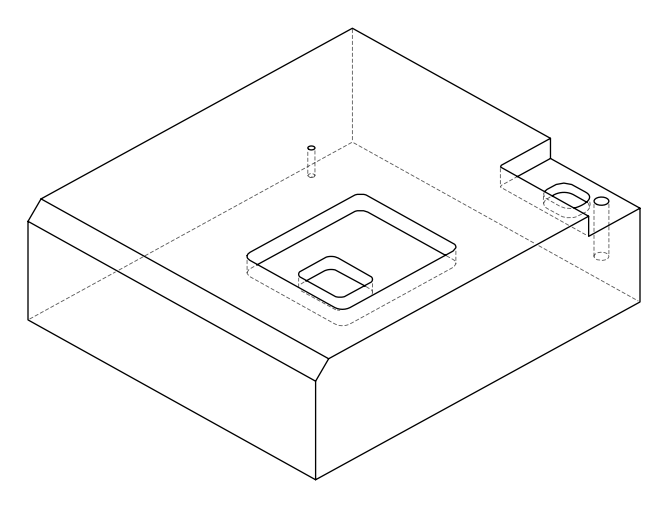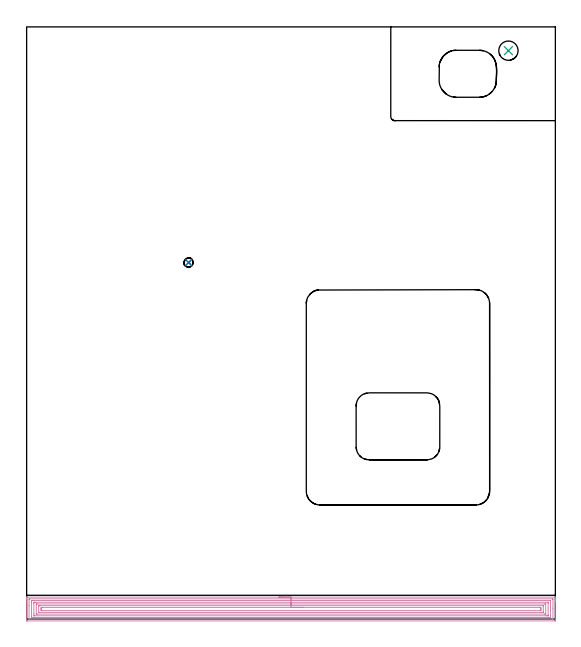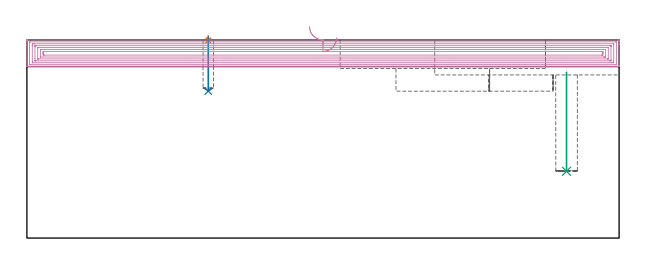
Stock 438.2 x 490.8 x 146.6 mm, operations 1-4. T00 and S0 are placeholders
(PLAN: 8 operations, 5 tool changes, 149 min)
(1 SPOT_DRILL | STEP1POCKET | NXT0321_9005460120000 | 0.03 min | 3 mm3)
(2 DRILL_BLIND_HOLE_INTO_CENTER | STEP1POCKET | UGT0301_196 | 0.16 min | 1671 mm3)
(3 INDEXABLE_INSERT_DRILL_BLIND_HOLE_FROM_SOLID | STEP1POCKET_1 | NXT0302_003 | 0.3 min | 19450 mm3)
(4 AREA_MILL | FG_CHAMFER_SURFACE | UGT0205_001 | 24.93 min | 85030 mm3)
(5 MILL_CORNER_NOTCH_RECTANGULAR | CORNER_NOTCH_RECTANGULAR | NXT0201_008 | Follow Part, ap 1.5, ae 75% | 102.16 min | 269231 mm3)
(6 MILL_RECTANGULAR_POCKET | POCKET_RECTANGULAR_STRAIGHT | UGT0201_104 | Follow Part, ap 5, ae 75% | 0.89 min | 20118 mm3)
(7 MILL_RECTANGULAR_POCKET_1 | POCKET_RECTANGULAR_STRAIGHT_1 | UGT0201_104 | Follow Part, ap 5, ae 75% | 18.21 min | 569523 mm3)
(8 MILL_RECTANGULAR_POCKET_2 | POCKET_RECTANGULAR_STRAIGHT_2 | UGT0201_104 | Follow Part, ap 5, ae 75% | 2.36 min | 62947 mm3)
(TOOL NXT0321_9005460120000 | NC Spot Drill, 142deg, 12mm, Carbide, Uncoated | D12 PA142 FL30 Z2)
(TOOL UGT0301_196 | Twist Drill 7.7 mm | D7.7 PA118 FL73 Z2)
(TOOL NXT0302_003 | Index. Insert Drill 16mm [880-D1600L20-05] | D16 PA176 FL80 Z2)
(TOOL UGT0205_001 | Chamfer Mill 20 x 3 x 45 deg. | D20 FL50 Z2)
(TOOL NXT0201_008 | ENDMILL 6mm [2P460-0600-NA 1630] | D6 FL26 Z6)
(TOOL UGT0201_104 | End Mill 20 mm | D20 FL22 Z2)
(OP 1 SPOT_DRILL)
G17 G21 G94 G90
T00 M6
G54
G17 G0 G90 X134.2 Y295.5 S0 M3
G43 Z156.6 H0
G94 G81 G98 Z146.269 F250. R149.6
G80
M5
M2
(OP 2 DRILL_BLIND_HOLE_INTO_CENTER)
G17 G21 G94 G90
T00 M6
G54
G17 G0 G90 X134.2 Y295.5 S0 M3
G43 Z156.6 H0
G94 G81 G98 Z108.7 F250. R148.6
G80
M5
M2
(OP 3 INDEXABLE_INSERT_DRILL_BLIND_HOLE_FROM_SOLID)
G17 G21 G94 G90
T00 M6
G54
G17 G0 G90 X399.3 Y471.1 S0 M3
G43 Z156.6 H1
G94 G81 G98 Z49.4 F250. R122.7
G80
M5
M2
(OP 4 AREA_MILL)
G17 G21 G94 G90
T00 M6
G54
G17 G0 G90 X209.1 Y18.2 S1061 M3
G43 Z156.6 H0
G94 G1 X209.138 Z155.728 F250.
X209.252 Z154.863
X209.441 Z154.012
X209.703 Z153.18
X210.037 Z152.374
X210.44 Z151.6
X210.908 Z150.864
X211.44 Z150.172
X212.029 Z149.529
X212.672 Z148.94
X213.364 Z148.408
X214.1 Z147.94
X214.874 Z147.537
X215.68 Z147.203
X216.512 Z146.941
X217.364 Z146.752
X218.228 Z146.638
X219.1 Z146.6
X438.026
X438.19 Y18.197 Z146.588
X438.193 Y18.166 Z146.558
X438.2 Y17.784 Z146.183
Y17.472 Z145.872
Y16.779 Z145.174
Y15.546 Z143.943
Y15.005 Z143.399
Y14.388 Z142.783
Y-0.696 Z127.701
X438.197 Y-0.967 Z127.431
X438.192 Y-1.492 Z126.906
X438.11 Y-1.494 Z126.903
X437.579 Y-1.5 Z126.9
X0.621
X0.261 Y-1.496 Z126.902
X0.01 Y-1.492 Z126.906
X0. Y-1.237 Z127.16
Y14.388 Z142.783
Y16.779 Z145.174
Y17.472 Z145.872
Y17.784 Z146.183
X0.007 Y18.166 Z146.558
X0.01 Y18.197 Z146.588
X0.174 Y18.2 Z146.6
X219.1
Y16.786 Z145.186
X435.785
X436.19 Y16.779 Z145.179
X436.199 Y16.375 Z144.775
X436.2 Y9.035 Z137.435
X436.199 Y0.404 Z128.804
X436.19 Y-0.079 Z128.321
X435.798 Y-0.086 Z128.314
X2.415
X2.01 Y-0.079 Z128.321
X2.001 Y0.325 Z128.725
X2. Y11.195 Z139.595
X2.001 Y16.296 Z144.696
X2.01 Y16.779 Z145.179
X2.402 Y16.786 Z145.186
X219.1
Y15.372 Z143.772
X434.005 Y15.371 Z143.771
X434.128 Y15.369 Z143.769
X434.171 Y15.367 Z143.767
X434.188 Y15.365 Z143.765
X434.191 Y15.328 Z143.728
X434.196 Y15.199 Z143.599
X434.199 Y15.005 Z143.405
X434.2 Y14.811 Z143.211
Y2.389 Z130.789
X434.197 Y1.695 Z130.095
X434.194 Y1.508 Z129.908
X434.18 Y1.335 Z129.735
X434.005 Y1.333 Z129.733
X433.479 Y1.33 Z129.73
X433.111 Y1.329 Z129.729
X432.587 Y1.328 Z129.728
X4.195 Y1.329 Z129.729
X4.072 Y1.331 Z129.731
X4.029 Y1.333 Z129.733
X4.012 Y1.335 Z129.735
X4.009 Y1.372 Z129.772
X4.004 Y1.501 Z129.901
X4.001 Y1.695 Z130.095
X4. Y1.889 Z130.289
Y14.311 Z142.711
X4.003 Y15.005 Z143.405
X4.006 Y15.192 Z143.592
X4.02 Y15.364 Z143.764
X4.195 Y15.367 Z143.767
X4.721 Y15.37 Z143.77
X5.089 Y15.371 Z143.771
X5.613
X219.1 Y15.372 Z143.772
Y13.957 Z142.357
X431.485
X432.101 Y13.954 Z142.354
X432.171 Y13.952 Z142.352
X432.187 Y13.951 Z142.351
X432.191 Y13.934 Z142.334
X432.195 Y13.882 Z142.282
X432.198 Y13.67 Z142.07
X432.2 Y13.247 Z141.647
Y3.487 Z131.887
X432.198 Y3.035 Z131.435
X432.193 Y2.818 Z131.218
X432.19 Y2.764 Z131.164
X432.184 Y2.749 Z131.149
X432.16 Y2.748 Z131.148
X432.054 Y2.745 Z131.145
X431.324 Y2.743 Z131.143
X431.163
X6.715
X6.099 Y2.745 Z131.145
X6.029 Y2.748 Z131.148
X6.013 Y2.749 Z131.149
X6.009 Y2.766 Z131.166
X6.005 Y2.818 Z131.218
X6.002 Y3.03 Z131.43
X6. Y4.357 Z132.757
Y13.213 Z141.613
X6.002 Y13.665 Z142.065
X6.007 Y13.882 Z142.282
X6.01 Y13.936 Z142.336
X6.016 Y13.951 Z142.351
X6.04 Y13.952 Z142.352
X6.146 Y13.955 Z142.355
X6.876 Y13.957 Z142.357
X7.037
X219.1
Y12.543 Z140.943
X429.537
X429.738 Y12.542 Z140.942
X430.141 Y12.538 Z140.938
X430.188 Y12.536 Z140.936
X430.192 Y12.526 Z140.926
X430.197 Y12.495 Z140.895
X430.199 Y12.437 Z140.837
Y4.587 Z132.987
X430.195 Y4.357 Z132.757
X430.19 Y4.194 Z132.594
X430.175 Y4.164 Z132.564
X430.074 Y4.16 Z132.56
X429.94 Y4.158 Z132.558
X429.738 Y4.157 Z132.557
X429.537
X8.663
X8.462 Y4.158 Z132.558
X8.059 Y4.162 Z132.562
X8.012 Y4.164 Z132.564
X8.008 Y4.174 Z132.574
X8.003 Y4.205 Z132.605
X8.001 Y4.263 Z132.663
Y12.113 Z140.513
X8.005 Y12.343 Z140.743
X8.01 Y12.506 Z140.906
X8.025 Y12.536 Z140.936
X8.126 Y12.539 Z140.939
X8.26 Y12.542 Z140.942
X8.462 Y12.543 Z140.943
X8.663
X219.1
Y11.129 Z139.529
X428.079
X428.148 Y11.127 Z139.527
X428.181 Y11.124 Z139.524
X428.19 Y11.122 Z139.522
X428.193 Y11.114 Z139.514
X428.199 Y11.01 Z139.41
X428.2 Y6.132 Z134.532
X428.198 Y5.686 Z134.086
X428.194 Y5.621 Z134.021
X428.19 Y5.586 Z133.986
X428.17 Y5.578 Z133.978
X428.032 Y5.575 Z133.975
X427.75 Y5.573 Z133.973
X427.42 Y5.571 Z133.971
X426.856
X10.121
X10.052 Y5.573 Z133.973
X10.019 Y5.575 Z133.975
X10.01 Y5.578 Z133.978
X10.007 Y5.586 Z133.986
X10.001 Y5.69 Z134.09
X10. Y10.568 Z138.968
X10.002 Y11.014 Z139.414
X10.006 Y11.079 Z139.479
X10.01 Y11.114 Z139.514
X10.03 Y11.122 Z139.522
X10.168 Y11.125 Z139.525
X10.45 Y11.127 Z139.527
X10.78 Y11.129 Z139.529
X11.344
X219.1
Y9.715 Z138.115
X425.035
X425.931 Y9.712 Z138.112
X425.962 Y9.709 Z138.109
X426.19 Y9.681 Z138.081
X426.196 Y9.449 Z137.849
X426.199 Y8.794 Z137.194
X426.2 Y8.558 Z136.958
X426.199 Y7.906 Z136.306
Y7.672 Z136.072
X426.19 Y7.019 Z135.419
X425.991 Y6.99 Z135.39
X425.962 Y6.989 Z135.389
X425.103 Y6.985 Z135.385
X13.131
X12.269 Y6.988 Z135.388
X12.238 Y6.991 Z135.391
X12.01 Y7.019 Z135.419
X12.004 Y7.251 Z135.651
X12.001 Y7.906 Z136.306
X12. Y8.142 Z136.542
X12.001 Y8.794 Z137.194
Y9.028 Z137.428
X12.01 Y9.681 Z138.081
X12.209 Y9.71 Z138.11
X12.238 Y9.711 Z138.111
X13.097 Y9.715 Z138.115
X219.1
X219.972 Z138.153
X220.836 Z138.267
X221.688 Z138.455
X222.52 Z138.718
X223.326 Z139.052
X224.1 Z139.454
X224.836 Z139.923
X225.528 Z140.454
X226.171 Z141.044
X226.76 Z141.687
X227.292 Z142.379
X227.76 Z143.115
X228.163 Z143.888
X228.497 Z144.694
X228.759 Z145.526
X228.948 Z146.378
X229.062 Z147.243
X229.1 Z148.115
G0 Z156.6
M5
M2
